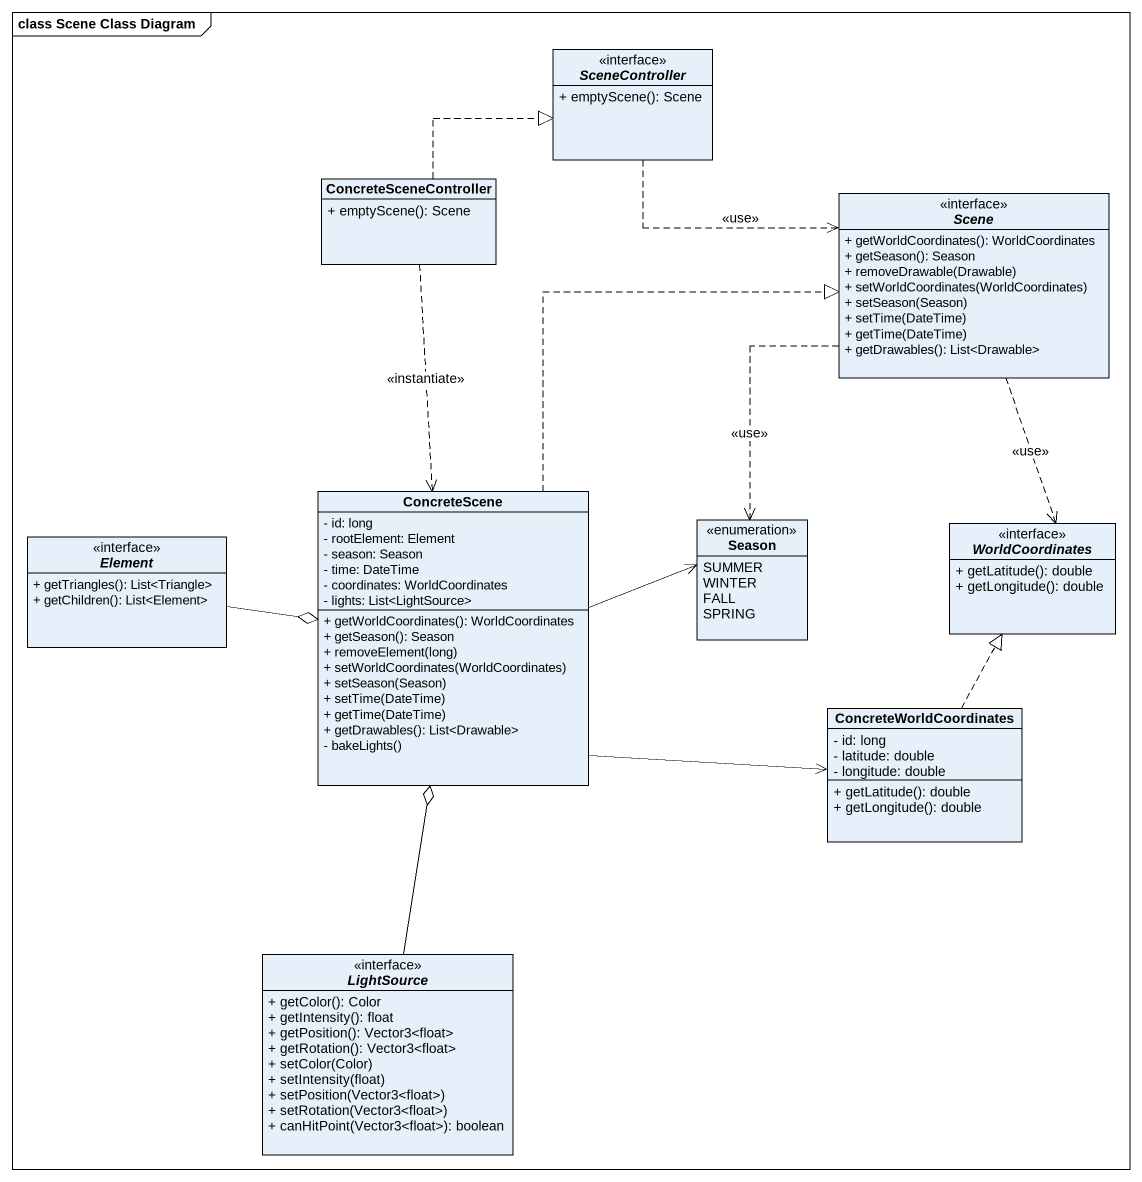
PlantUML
@startuml
mainframe class Scene Class Diagram
hide circle
hide empty members
skinparam classAttributeIconSize 0
interface SceneController {
  + emptyScene(): Scene
}
class ConcreteSceneController {
  + emptyScene(): Scene
}
interface Scene {
  + getWorldCoordinates(): WorldCoordinates
  + getSeason(): Season
  + removeDrawable(Drawable)
  + setWorldCoordinates(WorldCoordinates)
  + setSeason(Season)
  + setTime(DateTime)
  + getTime(DateTime)
  + getDrawables(): List<Drawable>
}
class ConcreteScene {
  - id: long
  - rootElement: Element
  - season: Season
  - time: DateTime
  - coordinates: WorldCoordinates
  - lights: List<LightSource>
  + getWorldCoordinates(): WorldCoordinates
  + getSeason(): Season
  + removeElement(long)
  + setWorldCoordinates(WorldCoordinates)
  + setSeason(Season)
  + setTime(DateTime)
  + getTime(DateTime)
  + getDrawables(): List<Drawable>
  - bakeLights()
}
interface Element {
  + getTriangles(): List<Triangle>
  + getChildren(): List<Element>
}
enum Season {
  SUMMER
  WINTER
  FALL
  SPRING
}
interface WorldCoordinates {
  + getLatitude(): double
  + getLongitude(): double
}
class ConcreteWorldCoordinates {
  - id: long
  - latitude: double
  - longitude: double
  + getLatitude(): double
  + getLongitude(): double
}
interface LightSource {
  + getColor(): Color
  + getIntensity(): float
  + getPosition(): Vector3<float>
  + getRotation(): Vector3<float>
  + setColor(Color)
  + setIntensity(float)
  + setPosition(Vector3<float>)
  + setRotation(Vector3<float>)
  + canHitPoint(Vector3<float>): boolean
}
SceneController .right.> Scene : <<use>>
ConcreteSceneController .right.|> SceneController
ConcreteSceneController ..> ConcreteScene : <<instantiate>>
Scene ..> Season : <<use>>
Scene ..> WorldCoordinates : <<use>>
ConcreteScene .up.|> Scene
ConcreteScene -right-> Season
ConcreteScene -right-> ConcreteWorldCoordinates
Element -right-o ConcreteScene
ConcreteWorldCoordinates .up.|> WorldCoordinates
LightSource -up-o ConcreteScene
@enduml
